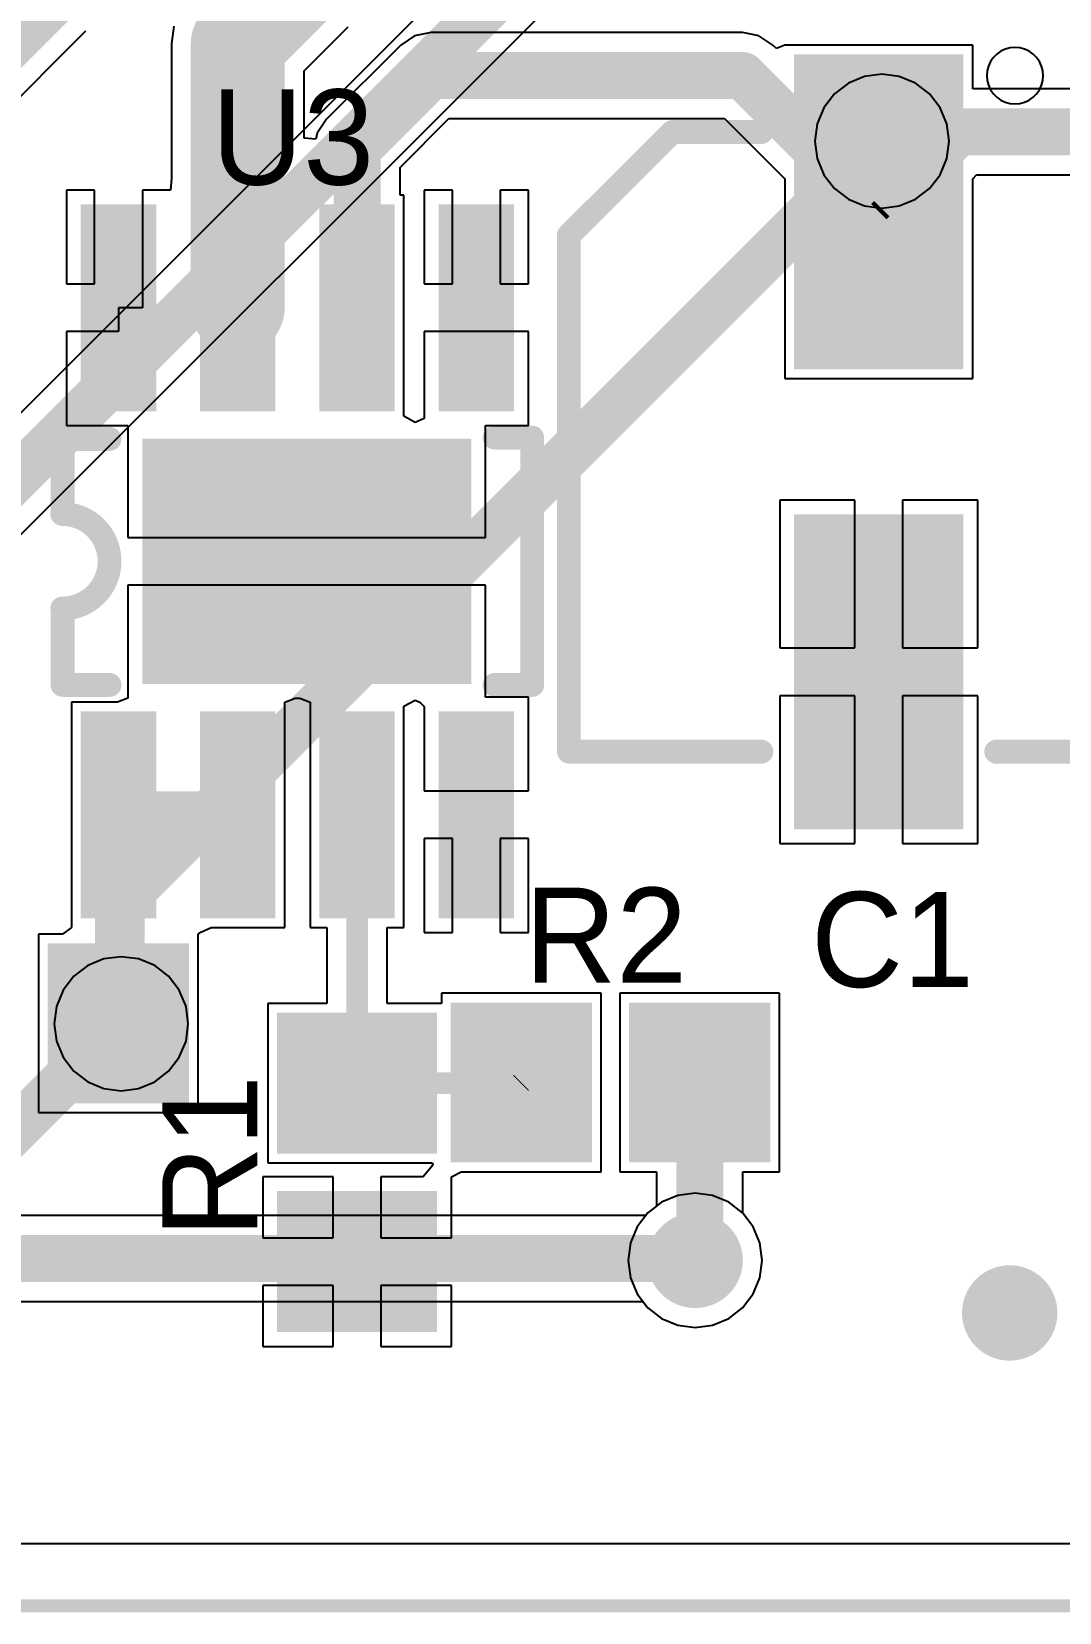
# Model space of a CAD drawing. Header units: millimetres. Extents: x 0 to 7.44, y -3.03 to 0.
# Drawn here: x 6.025 to 6.456, y -3.034 to -2.371 of the extents above; entities that cross this region are included whole.
import ezdxf

# ---------------------------------------------------------------- set-up
doc = ezdxf.new("R2010")
doc.units = ezdxf.units.MM
doc.header["$MEASUREMENT"] = 0
for name, color, linetype in [('BottomLayer', 5, 'Continuous'), ('KeepOutLayer', 6, 'Continuous'), ('MidLayer1', 16, 'Continuous'), ('MidLayer2', 76, 'Continuous'), ('MultiLayer', 9, 'Continuous'), ('TopLayer', 1, 'Continuous'), ('TopOverlay', 2, 'Continuous'), ('TopPaste', 8, 'Continuous'), ('TopSolder', 216, 'Continuous'), ('ViaHoleLayer', 16, 'Continuous')]:
    doc.layers.add(name, color=color, linetype=linetype)

# ---------------------------------------------------------------- blocks, each defined once
blk = doc.blocks.new('ST1S10_89')
at = {"layer": 'TopLayer'}
for points in [[(-0.1456693, 0.063189), (-0.0669291, 0.063189), (-0.1456693, 0.086811), (-0.0669291, 0.086811)], [(0.0669291, 0.063189), (0.1456693, 0.063189), (0.0669291, 0.086811), (0.1456693, 0.086811)], [(-0.0474409, -0.0688976), (0.0474409, -0.0688976), (-0.0474409, 0.0610236), (0.0474409, 0.0610236)], [(-0.1456693, 0.013189), (-0.0669291, 0.013189), (-0.1456693, 0.036811), (-0.0669291, 0.036811)], [(0.0669291, 0.013189), (0.1456693, 0.013189), (0.0669291, 0.036811), (0.1456693, 0.036811)], [(-0.1456693, -0.036811), (-0.0669291, -0.036811), (-0.1456693, -0.013189), (-0.0669291, -0.013189)], [(0.0669291, -0.036811), (0.1456693, -0.036811), (0.0669291, -0.013189), (0.1456693, -0.013189)], [(-0.1456693, -0.086811), (-0.0669291, -0.086811), (-0.1456693, -0.063189), (-0.0669291, -0.063189)], [(0.0669291, -0.086811), (0.1456693, -0.086811), (0.0669291, -0.063189), (0.1456693, -0.063189)]]:
    blk.add_solid(points, dxfattribs=at)
at = {"layer": 'TopOverlay', "const_width": 0.01}
for points in [[(-0.0518583, 0.0984252), (-0.0518583, 0.0787402)], [(-0.0512756, 0.0984252), (-0.019811, 0.0984252)], [(0.019811, 0.0984252), (0.0512756, 0.0984252)], [(0.0512756, 0.0984252), (0.0512756, 0.0787402)], [(-0.0518583, -0.0826772), (-0.0518583, -0.0984252)], [(0.0518583, -0.0826772), (0.0518583, -0.0984252)], [(-0.0512756, -0.0984252), (0.0512756, -0.0984252)]]:
    blk.add_lwpolyline(points, dxfattribs=at)
at = {"layer": 'TopOverlay', "const_width": 0.005}
for points in [[(-0.0543583, 0.0984252, 1), (-0.0493583, 0.0984252, 1)], [(-0.0537756, 0.0984252, 1), (-0.0487756, 0.0984252, 1)], [(-0.022311, 0.0985512, 1), (-0.017311, 0.0985512, 1)], [(-0.022311, 0.0984252, 1), (-0.017311, 0.0984252, 1)], [(0.017311, 0.0985512, 1), (0.022311, 0.0985512, 1)], [(0.017311, 0.0984252, 1), (0.022311, 0.0984252, 1)], [(0.0487756, 0.0984252, 1), (0.0537756, 0.0984252, 1)], [(0.0487756, 0.0984252, 1), (0.0537756, 0.0984252, 1)], [(-0.0543583, 0.0787402, 1), (-0.0493583, 0.0787402, 1)], [(0.0487756, 0.0787402, 1), (0.0537756, 0.0787402, 1)], [(-0.0543583, -0.0826772, 1), (-0.0493583, -0.0826772, 1)], [(0.0493583, -0.0826772, 1), (0.0543583, -0.0826772, 1)], [(-0.0543583, -0.0984252, 1), (-0.0493583, -0.0984252, 1)], [(-0.0537756, -0.0984252, 1), (-0.0487756, -0.0984252, 1)], [(0.0487756, -0.0984252, 1), (0.0537756, -0.0984252, 1)], [(0.0493583, -0.0984252, 1), (0.0543583, -0.0984252, 1)]]:
    blk.add_lwpolyline(points, format="xyb", close=True, dxfattribs=at)
at = {"layer": 'TopOverlay', "const_width": 0.01}
blk.add_lwpolyline([(0.019811, 0.0985512, -0.9999999999999999), (-0.019811, 0.0985512)], format="xyb", dxfattribs=at)
at = {"layer": 'TopPaste'}
for points in [[(-0.1456693, 0.063189), (-0.0669291, 0.063189), (-0.1456693, 0.086811), (-0.0669291, 0.086811)], [(0.0669291, 0.063189), (0.1456693, 0.063189), (0.0669291, 0.086811), (0.1456693, 0.086811)], [(-0.0474409, -0.0688976), (0.0474409, -0.0688976), (-0.0474409, 0.0610236), (0.0474409, 0.0610236)], [(-0.1456693, 0.013189), (-0.0669291, 0.013189), (-0.1456693, 0.036811), (-0.0669291, 0.036811)], [(0.0669291, 0.013189), (0.1456693, 0.013189), (0.0669291, 0.036811), (0.1456693, 0.036811)], [(-0.1456693, -0.036811), (-0.0669291, -0.036811), (-0.1456693, -0.013189), (-0.0669291, -0.013189)], [(0.0669291, -0.036811), (0.1456693, -0.036811), (0.0669291, -0.013189), (0.1456693, -0.013189)], [(-0.1456693, -0.086811), (-0.0669291, -0.086811), (-0.1456693, -0.063189), (-0.0669291, -0.063189)], [(0.0669291, -0.086811), (0.1456693, -0.086811), (0.0669291, -0.063189), (0.1456693, -0.063189)]]:
    blk.add_solid(points, dxfattribs=at)
at = {"layer": 'TopSolder'}
for points in [[(-0.1496693, 0.059189), (-0.0629291, 0.059189), (-0.1496693, 0.090811), (-0.0629291, 0.090811)], [(0.0629291, 0.059189), (0.1496693, 0.059189), (0.0629291, 0.090811), (0.1496693, 0.090811)], [(-0.0514409, -0.0728976), (0.0514409, -0.0728976), (-0.0514409, 0.0650236), (0.0514409, 0.0650236)], [(-0.1496693, 0.009189), (-0.0629291, 0.009189), (-0.1496693, 0.040811), (-0.0629291, 0.040811)], [(0.0629291, 0.009189), (0.1496693, 0.009189), (0.0629291, 0.040811), (0.1496693, 0.040811)], [(-0.1496693, -0.040811), (-0.0629291, -0.040811), (-0.1496693, -0.009189), (-0.0629291, -0.009189)], [(0.0629291, -0.040811), (0.1496693, -0.040811), (0.0629291, -0.009189), (0.1496693, -0.009189)], [(-0.1496693, -0.090811), (-0.0629291, -0.090811), (-0.1496693, -0.059189), (-0.0629291, -0.059189)], [(0.0629291, -0.090811), (0.1496693, -0.090811), (0.0629291, -0.059189), (0.1496693, -0.059189)]]:
    blk.add_solid(points, dxfattribs=at)
blk = doc.blocks.new('RES_0805_90')
at = {"layer": 'TopLayer'}
for points in [[(-0.0629921, -0.0295275), (-0.0118111, -0.0295275), (-0.0629921, 0.0295275), (-0.0118111, 0.0295275)], [(0.0118111, -0.0295275), (0.0629921, -0.0295275), (0.0118111, 0.0295275), (0.0629921, 0.0295275)]]:
    blk.add_solid(points, dxfattribs=at)
at = {"layer": 'TopPaste'}
for points in [[(-0.0629921, -0.0295275), (-0.0118111, -0.0295275), (-0.0629921, 0.0295275), (-0.0118111, 0.0295275)], [(0.0118111, -0.0295275), (0.0629921, -0.0295275), (0.0118111, 0.0295275), (0.0629921, 0.0295275)]]:
    blk.add_solid(points, dxfattribs=at)
at = {"layer": 'TopSolder'}
for points in [[(-0.0669921, -0.0335275), (-0.0078111, -0.0335275), (-0.0669921, 0.0335275), (-0.0078111, 0.0335275)], [(0.0078111, -0.0335275), (0.0669921, -0.0335275), (0.0078111, 0.0335275), (0.0669921, 0.0335275)]]:
    blk.add_solid(points, dxfattribs=at)
blk = doc.blocks.new('CAP_0805_92')
at = {"layer": 'TopLayer'}
for points in [[(-0.0551062, -0.0295275), (-0.0039252, -0.0295275), (-0.0551062, 0.0295275), (-0.0039252, 0.0295275)], [(0.0196969, -0.0295275), (0.0708779, -0.0295275), (0.0196969, 0.0295275), (0.0708779, 0.0295275)]]:
    blk.add_solid(points, dxfattribs=at)
at = {"layer": 'TopOverlay', "const_width": 0.01}
blk.add_lwpolyline([(-0.070878, -0.0255709), (-0.070878, 0.0255709)], dxfattribs=at)
at = {"layer": 'TopOverlay', "const_width": 0.005}
for points in [[(-0.073378, 0.0255709, 1), (-0.068378, 0.0255709, 1)], [(-0.073378, -0.0255709, 1), (-0.068378, -0.0255709, 1)]]:
    blk.add_lwpolyline(points, format="xyb", close=True, dxfattribs=at)
at = {"layer": 'TopPaste'}
for points in [[(-0.0551062, -0.0295275), (-0.0039252, -0.0295275), (-0.0551062, 0.0295275), (-0.0039252, 0.0295275)], [(0.0196969, -0.0295275), (0.0708779, -0.0295275), (0.0196969, 0.0295275), (0.0708779, 0.0295275)]]:
    blk.add_solid(points, dxfattribs=at)
at = {"layer": 'TopSolder'}
for points in [[(-0.0591062, -0.0335275), (7.48e-05, -0.0335275), (-0.0591062, 0.0335275), (7.48e-05, 0.0335275)], [(0.0156969, -0.0335275), (0.0748779, -0.0335275), (0.0156969, 0.0335275), (0.0748779, 0.0335275)]]:
    blk.add_solid(points, dxfattribs=at)
blk = doc.blocks.new('CAPAE_6_6_6_6_5_4_193')
at = {"layer": 'TopLayer'}
for points in [[(-0.1550196, -0.031496), (-0.031004, -0.031496), (-0.1550196, 0.031496), (-0.031004, 0.031496)], [(0.0378938, -0.031496), (0.1619094, -0.031496), (0.0378938, 0.031496), (0.1619094, 0.031496)]]:
    blk.add_solid(points, dxfattribs=at)
at = {"layer": 'TopOverlay'}
for p, q in [((-0.1560079, 0.0673031), (-0.1576929, 0.066122)), ((-0.1541417, 0.0681732), (-0.1560079, 0.0673031)), ((-0.1521575, 0.0687047), (-0.1541417, 0.0681732)), ((-0.1501063, 0.0688858), (-0.1521575, 0.0687047)), ((-0.1480551, 0.0687047), (-0.1501063, 0.0688858)), ((-0.1460709, 0.0681732), (-0.1480551, 0.0687047)), ((-0.1442047, 0.0673031), (-0.1460709, 0.0681732)), ((-0.1425197, 0.066122), (-0.1442047, 0.0673031)), ((-0.1611969, 0.0611142), (-0.1617283, 0.059126)), ((-0.1603268, 0.0629803), (-0.1611969, 0.0611142)), ((-0.1591496, 0.0646654), (-0.1603268, 0.0629803)), ((-0.1576929, 0.066122), (-0.1591496, 0.0646654)), ((-0.141063, 0.0646654), (-0.1425197, 0.066122)), ((-0.1398858, 0.0629803), (-0.141063, 0.0646654)), ((-0.1390157, 0.0611142), (-0.1398858, 0.0629803)), ((-0.1384843, 0.059126), (-0.1390157, 0.0611142)), ((-0.1617283, 0.059126), (-0.1619094, 0.0570748)), ((-0.1619094, 0.0570748), (-0.1617283, 0.0550236)), ((-0.1617283, 0.0550236), (-0.1611969, 0.0530354)), ((-0.1611969, 0.0530354), (-0.1603268, 0.0511693)), ((-0.1398858, 0.0511693), (-0.1390157, 0.0530354)), ((-0.1390157, 0.0530354), (-0.1384843, 0.0550236)), ((-0.1383031, 0.0570748), (-0.1384843, 0.059126)), ((-0.1384843, 0.0550236), (-0.1383031, 0.0570748)), ((-0.1383031, 0.0570748), (-0.1383031, 0.0570748)), ((-0.1603268, 0.0511693), (-0.1591496, 0.0494843)), ((-0.1591496, 0.0494843), (-0.1576929, 0.0480276)), ((-0.1576929, 0.0480276), (-0.1560079, 0.0468465)), ((-0.1560079, 0.0468465), (-0.1541417, 0.0459764)), ((-0.1460709, 0.0459764), (-0.1442047, 0.0468465)), ((-0.1442047, 0.0468465), (-0.1425197, 0.0480276)), ((-0.1425197, 0.0480276), (-0.141063, 0.0494843)), ((-0.141063, 0.0494843), (-0.1398858, 0.0511693)), ((-0.1541417, 0.0459764), (-0.1521575, 0.0454449)), ((-0.1521575, 0.0454449), (-0.1501063, 0.0452638)), ((-0.1501063, 0.0452638), (-0.1480551, 0.0454449)), ((-0.1480551, 0.0454449), (-0.1460709, 0.0459764))]:
    blk.add_line(p, q, dxfattribs=at)
at = {"layer": 'TopOverlay', "const_width": 0.01}
for points in [[(-0.1264528, 0.0866063), (-0.0831575, 0.1299213)], [(0.1333504, 0.1299213), (-0.0831575, 0.1299213)], [(0.1333819, 0.0492126), (0.1333504, 0.1299213)], [(-0.1264528, 0.0492126), (-0.1264528, 0.0866063)], [(-0.1264528, -0.0866063), (-0.1264528, -0.0492126)], [(0.1333504, -0.1299213), (0.1333819, -0.0492126)], [(-0.0831575, -0.1299213), (-0.1264528, -0.0866063)], [(0.1333504, -0.1299213), (-0.0831575, -0.1299213)]]:
    blk.add_lwpolyline(points, dxfattribs=at)
at = {"layer": 'TopOverlay', "const_width": 0.005}
for points in [[(-0.0856575, 0.1299213, 1), (-0.0806575, 0.1299213, 1)], [(-0.0856575, 0.1299213, 1), (-0.0806575, 0.1299213, 1)], [(0.1308504, 0.1299213, 1), (0.1358504, 0.1299213, 1)], [(0.1308504, 0.1299213, 1), (0.1358504, 0.1299213, 1)], [(-0.1289528, 0.0866063, 1), (-0.1239528, 0.0866063, 1)], [(-0.1289528, 0.0866063, 1), (-0.1239528, 0.0866063, 1)], [(-0.1289528, 0.0492126, 1), (-0.1239528, 0.0492126, 1)], [(0.1308819, 0.0492126, 1), (0.1358819, 0.0492126, 1)], [(-0.1289528, -0.0492126, 1), (-0.1239528, -0.0492126, 1)], [(0.1308819, -0.0492126, 1), (0.1358819, -0.0492126, 1)], [(-0.1289528, -0.0866063, 1), (-0.1239528, -0.0866063, 1)], [(-0.1289528, -0.0866063, 1), (-0.1239528, -0.0866063, 1)], [(-0.0856575, -0.1299213, 1), (-0.0806575, -0.1299213, 1)], [(-0.0856575, -0.1299213, 1), (-0.0806575, -0.1299213, 1)], [(0.1308504, -0.1299213, 1), (0.1358504, -0.1299213, 1)], [(0.1308504, -0.1299213, 1), (0.1358504, -0.1299213, 1)]]:
    blk.add_lwpolyline(points, format="xyb", close=True, dxfattribs=at)
at = {"layer": 'TopPaste'}
for points in [[(-0.1550196, -0.031496), (-0.031004, -0.031496), (-0.1550196, 0.031496), (-0.031004, 0.031496)], [(0.0378938, -0.031496), (0.1619094, -0.031496), (0.0378938, 0.031496), (0.1619094, 0.031496)]]:
    blk.add_solid(points, dxfattribs=at)
at = {"layer": 'TopSolder'}
for points in [[(-0.1590196, -0.035496), (-0.027004, -0.035496), (-0.1590196, 0.035496), (-0.027004, 0.035496)], [(0.0338938, -0.035496), (0.1659094, -0.035496), (0.0338938, 0.035496), (0.1659094, 0.035496)]]:
    blk.add_solid(points, dxfattribs=at)
blk = doc.blocks.new('RES_0805_196')
at = {"layer": 'TopLayer'}
for points in [[(-0.0629921, -0.0295275), (-0.0118111, -0.0295275), (-0.0629921, 0.0295275), (-0.0118111, 0.0295275)], [(0.0118111, -0.0295275), (0.0629921, -0.0295275), (0.0118111, 0.0295275), (0.0629921, 0.0295275)]]:
    blk.add_solid(points, dxfattribs=at)
at = {"layer": 'TopPaste'}
for points in [[(-0.0629921, -0.0295275), (-0.0118111, -0.0295275), (-0.0629921, 0.0295275), (-0.0118111, 0.0295275)], [(0.0118111, -0.0295275), (0.0629921, -0.0295275), (0.0118111, 0.0295275), (0.0629921, 0.0295275)]]:
    blk.add_solid(points, dxfattribs=at)
at = {"layer": 'TopSolder'}
for points in [[(-0.0669921, -0.0335275), (-0.0078111, -0.0335275), (-0.0669921, 0.0335275), (-0.0078111, 0.0335275)], [(0.0078111, -0.0335275), (0.0669921, -0.0335275), (0.0078111, 0.0335275), (0.0669921, 0.0335275)]]:
    blk.add_solid(points, dxfattribs=at)

msp = doc.modelspace()

# ---------------------------------------------------------------- linework, layer by layer
at = {"layer": 'BottomLayer'}
for p, q in [((6.2197002, -2.3323525), (5.8974432, -2.6546095)), ((5.922989, -2.6801553), (6.2505367, -2.3526076)), ((6.3678325, -2.392975), (6.3620098, -2.3974429)), ((6.3746132, -2.3901664), (6.3678325, -2.392975)), ((6.3818898, -2.3892084), (6.3746132, -2.3901664)), ((6.3891664, -2.3901664), (6.3818898, -2.3892084)), ((6.3959471, -2.392975), (6.3891664, -2.3901664)), ((6.4017698, -2.3974429), (6.3959471, -2.392975)), ((6.3620098, -2.3974429), (6.3575419, -2.4032657)), ((6.4062377, -2.4032657), (6.4017698, -2.3974429)), ((6.3575419, -2.4032657), (6.3547333, -2.4100463)), ((6.4090463, -2.4100463), (6.4062377, -2.4032657)), ((6.3547333, -2.4100463), (6.3537753, -2.4173229)), ((6.4100043, -2.4173229), (6.4090463, -2.4100463)), ((6.3537753, -2.4173229), (6.3547333, -2.4245995)), ((6.4090463, -2.4245995), (6.4100043, -2.4173229)), ((6.3547333, -2.4245995), (6.3575419, -2.4313801)), ((6.4062377, -2.4313801), (6.4090463, -2.4245995)), ((6.3575419, -2.4313801), (6.3620098, -2.4372029)), ((6.4017698, -2.4372029), (6.4062377, -2.4313801)), ((6.3620098, -2.4372029), (6.3678325, -2.4416708)), ((6.3959471, -2.4416708), (6.4017698, -2.4372029)), ((6.3678325, -2.4416708), (6.3746132, -2.4444794)), ((6.3746132, -2.4444794), (6.3818898, -2.4454374)), ((6.3818898, -2.4454374), (6.3891664, -2.4444794)), ((6.3891664, -2.4444794), (6.3959471, -2.4416708)), ((6.0489349, -2.7630537), (6.0431122, -2.7675216)), ((6.0557156, -2.7602451), (6.0489349, -2.7630537)), ((6.0629922, -2.7592871), (6.0557156, -2.7602451)), ((6.0702688, -2.7602451), (6.0629922, -2.7592871)), ((6.0770495, -2.7630537), (6.0702688, -2.7602451)), ((6.0828722, -2.7675216), (6.0770495, -2.7630537)), ((6.0431122, -2.7675216), (6.0386443, -2.7733443)), ((6.0873401, -2.7733443), (6.0828722, -2.7675216)), ((6.0386443, -2.7733443), (6.0358357, -2.780125)), ((6.0901487, -2.780125), (6.0873401, -2.7733443)), ((6.0358357, -2.780125), (6.0348777, -2.7874016)), ((6.0911067, -2.7874016), (6.0901487, -2.780125)), ((6.0348777, -2.7874016), (6.0358357, -2.7946782)), ((6.0901487, -2.7946782), (6.0911067, -2.7874016)), ((6.0358357, -2.7946782), (6.0386443, -2.8014589)), ((6.0873401, -2.8014589), (6.0901487, -2.7946782)), ((6.0386443, -2.8014589), (6.0431122, -2.8072816)), ((6.0828722, -2.8072816), (6.0873401, -2.8014589)), ((6.0431122, -2.8072816), (6.0489349, -2.8117495)), ((6.0770495, -2.8117495), (6.0828722, -2.8072816)), ((6.0489349, -2.8117495), (6.0557156, -2.8145581)), ((6.0557156, -2.8145581), (6.0629922, -2.8155161)), ((6.0629922, -2.8155161), (6.0702688, -2.8145581)), ((6.0702688, -2.8145581), (6.0770495, -2.8117495)), ((6.2895255, -2.8622821), (6.2837027, -2.86675)), ((6.2963061, -2.8594735), (6.2895255, -2.8622821)), ((6.3035827, -2.8585155), (6.2963061, -2.8594735)), ((6.3108593, -2.8594735), (6.3035827, -2.8585155)), ((6.3176399, -2.8622821), (6.3108593, -2.8594735)), ((6.3234627, -2.86675), (6.3176399, -2.8622821)), ((6.2829252, -2.8677632), (5.9248051, -2.8677632)), ((6.2837027, -2.86675), (6.2829252, -2.8677632)), ((6.3279306, -2.8725727), (6.3234627, -2.86675)), ((6.3307392, -2.8793534), (6.3279306, -2.8725727)), ((6.3316972, -2.88663), (6.3307392, -2.8793534)), ((6.3307392, -2.8939066), (6.3316972, -2.88663)), ((6.3279306, -2.9006873), (6.3307392, -2.8939066)), ((6.3234627, -2.90651), (6.3279306, -2.9006873)), ((5.9173229, -2.9038904), (6.2816926, -2.9038904)), ((6.2816926, -2.9038904), (6.2837027, -2.90651)), ((6.2837027, -2.90651), (6.2895255, -2.9109779)), ((6.3176399, -2.9109779), (6.3234627, -2.90651)), ((6.2895255, -2.9109779), (6.2963061, -2.9137865)), ((6.2963061, -2.9137865), (6.3035827, -2.9147445)), ((6.3035827, -2.9147445), (6.3108593, -2.9137865)), ((6.3108593, -2.9137865), (6.3176399, -2.9109779)), ((7.3362205, -3.0055119), (0.0259843, -3.0055119))]:
    msp.add_line(p, q, dxfattribs=at)
at = {"layer": 'BottomLayer', "const_width": 0.019685}
for points in [[(5.8951733, -2.6824252), (6.2377638, -2.3398347)], [(5.9173229, -2.8858268), (6.3027796, -2.8858268)], [(6.3027796, -2.8858268), (6.3035827, -2.88663)]]:
    msp.add_lwpolyline(points, dxfattribs=at)
at = {"layer": 'BottomLayer'}
for points, const_width in [([(6.3718898, -2.4173229, 1), (6.3918898, -2.4173229, 1)], 0.02), ([(6.0529922, -2.7874016, 1), (6.0729922, -2.7874016, 1)], 0.02), ([(6.2935827, -2.88663, 1), (6.3135827, -2.88663, 1)], 0.02), ([(6.2978584, -2.8858268, 1), (6.3077008, -2.8858268, 1)], 0.0098425), ([(6.2978584, -2.8858268, 1), (6.3077008, -2.8858268, 1)], 0.0098425), ([(6.2986615, -2.88663, 1), (6.3085039, -2.88663, 1)], 0.0098425), ([(6.4254567, -2.908693, 1), (6.4454567, -2.908693, 1)], 0.02)]:
    msp.add_lwpolyline(points, format="xyb", close=True, dxfattribs=dict(at, const_width=const_width))
at = {"layer": 'KeepOutLayer'}
for const_width in [0.0055118, 0.005]:
    msp.add_lwpolyline([(0, -3.0314961), (7.3622048, -3.0314961)], dxfattribs=dict(at, const_width=const_width))
at = {"layer": 'MidLayer1', "const_width": 0.02}
for points in [[(6.3718898, -2.4173229, 1), (6.3918898, -2.4173229, 1)], [(6.0529922, -2.7874016, 1), (6.0729922, -2.7874016, 1)], [(6.2935827, -2.88663, 1), (6.3135827, -2.88663, 1)], [(6.4254567, -2.908693, 1), (6.4454567, -2.908693, 1)]]:
    msp.add_lwpolyline(points, format="xyb", close=True, dxfattribs=at)
at = {"layer": 'MidLayer2'}
for points, const_width in [([(6.3718898, -2.4173229, 1), (6.3918898, -2.4173229, 1)], 0.02), ([(6.3769686, -2.4173229, 1), (6.386811, -2.4173229, 1)], 0.0098425), ([(6.058071, -2.7362205, 1), (6.0679134, -2.7362205, 1)], 0.0098425), ([(6.058071, -2.7362205, 1), (6.0679134, -2.7362205, 1)], 0.0098425), ([(6.0529922, -2.7874016, 1), (6.0729922, -2.7874016, 1)], 0.02), ([(6.058071, -2.7874016, 1), (6.0679134, -2.7874016, 1)], 0.0098425), ([(6.058071, -2.7874016, 1), (6.0679134, -2.7874016, 1)], 0.0098425), ([(6.2935827, -2.88663, 1), (6.3135827, -2.88663, 1)], 0.02), ([(6.4254567, -2.908693, 1), (6.4454567, -2.908693, 1)], 0.02)]:
    msp.add_lwpolyline(points, format="xyb", close=True, dxfattribs=dict(at, const_width=const_width))
at = {"layer": 'MidLayer2', "const_width": 0.019685}
for points in [[(6.0629922, -2.7362205), (6.3818898, -2.4173229)], [(6.0629922, -2.7874016), (6.0629922, -2.7362205)], [(5.9015748, -2.9488189), (6.0629922, -2.7874016)]]:
    msp.add_lwpolyline(points, dxfattribs=at)
at = {"layer": 'MultiLayer', "const_width": 0.02}
for points in [[(6.3718898, -2.4173229, 1), (6.3918898, -2.4173229, 1)], [(6.0529922, -2.7874016, 1), (6.0729922, -2.7874016, 1)], [(6.2935827, -2.88663, 1), (6.3135827, -2.88663, 1)], [(6.4254567, -2.908693, 1), (6.4454567, -2.908693, 1)]]:
    msp.add_lwpolyline(points, format="xyb", close=True, dxfattribs=at)
at = {"layer": 'TopLayer'}
for p, q in [((6.0041937, -2.415053), (6.048206, -2.3710407)), ((6.0849969, -2.3691483), (6.0840497, -2.3763426)), ((6.1396433, -2.3878564), (6.15807, -2.3694296)), ((6.1860007, -2.3730752), (6.1801405, -2.3769909)), ((6.1929134, -2.3717002), (6.1860007, -2.3730752)), ((6.3234213, -2.3717002), (6.1929134, -2.3717002)), ((6.3234216, -2.3717003), (6.3234213, -2.3717002)), ((6.3234219, -2.3717002), (6.3234216, -2.3717003)), ((6.3261719, -2.3722473), (6.3234219, -2.3717002)), ((6.3303339, -2.3730752), (6.3261719, -2.3722473)), ((6.3303343, -2.3730755), (6.3303339, -2.3730752)), ((6.3303345, -2.3730755), (6.3303343, -2.3730755)), ((6.3361942, -2.3769909), (6.3303345, -2.3730755)), ((6.0840497, -2.3763426), (6.0840497, -2.4329617)), ((6.1801405, -2.3769909), (6.1490736, -2.4080579)), ((6.3361944, -2.3769911), (6.3361942, -2.3769909)), ((6.3361946, -2.3769913), (6.3361944, -2.3769911)), ((6.3377, -2.3784968), (6.3361946, -2.3769913)), ((6.3412089, -2.3770434), (6.3377, -2.3784968)), ((6.3412089, -2.3770435), (6.3412089, -2.3770434)), ((6.4199488, -2.3770435), (6.3412089, -2.3770435)), ((6.4199488, -2.3953223), (6.4199488, -2.3770435)), ((6.1396433, -2.4160127), (6.1396433, -2.3878564)), ((6.5137796, -2.3953223), (6.4199488, -2.3953223)), ((6.1490736, -2.4080579), (6.1451579, -2.4139182)), ((6.1799101, -2.428313), (6.2003956, -2.4078274)), ((6.2003956, -2.4078274), (6.3159387, -2.4078274)), ((6.3159387, -2.4078274), (6.3412088, -2.4330992)), ((6.1446433, -2.4165052), (6.1396433, -2.4160127)), ((6.1451579, -2.4139182), (6.1446433, -2.4165052)), ((6.1799101, -2.4399253), (6.1799101, -2.428313)), ((6.4199488, -2.433101), (6.4216003, -2.4314495)), ((6.4216003, -2.4314495), (6.5137796, -2.4314495)), ((6.0518468, -2.4377993), (6.0400355, -2.4377993)), ((6.0400355, -2.4377993), (6.0400355, -2.4771695)), ((6.0518468, -2.4771695), (6.0518468, -2.4377993)), ((6.0790496, -2.4377993), (6.0718468, -2.4377993)), ((6.0718468, -2.4377993), (6.0718468, -2.4871695)), ((6.0836574, -2.4377992), (6.0790496, -2.4377993)), ((6.0840497, -2.4329617), (6.0836574, -2.4377992)), ((6.2018468, -2.4377993), (6.1900355, -2.4377993)), ((6.1900355, -2.4377993), (6.1900355, -2.4771695)), ((6.2018468, -2.4771695), (6.2018468, -2.4377993)), ((6.2336575, -2.4377993), (6.2218468, -2.4377993)), ((6.2218468, -2.4377993), (6.2218468, -2.4771695)), ((6.2336575, -2.4771695), (6.2336575, -2.4377993)), ((6.3412088, -2.4330992), (6.3412088, -2.5168071)), ((6.4199488, -2.5168071), (6.4199488, -2.433101)), ((6.1815315, -2.4399253), (6.1799101, -2.4399253)), ((6.1815315, -2.532694), (6.1815315, -2.4399253)), ((6.0400355, -2.4771695), (6.0518468, -2.4771695)), ((6.1900355, -2.4771695), (6.2018468, -2.4771695)), ((6.2218468, -2.4771695), (6.2336575, -2.4771695)), ((6.0718468, -2.4871695), (6.0618468, -2.4871695)), ((6.0618468, -2.4871695), (6.0618468, -2.4971695)), ((6.0618468, -2.4971695), (6.0400355, -2.4971695)), ((6.0400355, -2.4971695), (6.0400355, -2.5365395)), ((6.2118468, -2.4971695), (6.1900355, -2.4971695)), ((6.1900355, -2.4971695), (6.1900355, -2.5336004)), ((6.2336575, -2.4971695), (6.2118468, -2.4971695)), ((6.2336575, -2.5365395), (6.2336575, -2.4971695)), ((6.3412088, -2.5168071), (6.4199488, -2.5168071)), ((6.0400355, -2.5365395), (6.0658229, -2.5365395)), ((6.0658229, -2.5365395), (6.0658229, -2.5834685)), ((6.1861941, -2.5352283), (6.1815315, -2.532694)), ((6.1900355, -2.5336004), (6.1861941, -2.5352283)), ((6.2157441, -2.5834685), (6.2157441, -2.5365395)), ((6.2157441, -2.5365395), (6.2336575, -2.5365395)), ((6.3705787, -2.5678309), (6.3390828, -2.5678309)), ((6.3390828, -2.5678309), (6.3390828, -2.6298388)), ((6.3705787, -2.6298388), (6.3705787, -2.5678309)), ((6.4220748, -2.5678309), (6.3905787, -2.5678309)), ((6.3905787, -2.5678309), (6.3905787, -2.6298388)), ((6.4220748, -2.6298388), (6.4220748, -2.5678309)), ((6.0658229, -2.5834685), (6.1407836, -2.5834685)), ((6.1407836, -2.5834685), (6.2157441, -2.5834685)), ((6.1407836, -2.6034685), (6.0658229, -2.6034685)), ((6.0658229, -2.6034685), (6.0658229, -2.6475236)), ((6.2157441, -2.6034685), (6.1407836, -2.6034685)), ((6.2157441, -2.6503977), (6.2157441, -2.6034685)), ((6.3390828, -2.6298388), (6.3705787, -2.6298388)), ((6.3905787, -2.6298388), (6.4220748, -2.6298388)), ((6.0658228, -2.6509094), (6.0614915, -2.6525237)), ((6.0658229, -2.6475236), (6.0658228, -2.6509094)), ((6.1315316, -2.6525238), (6.1358629, -2.6509095)), ((6.1358629, -2.6509095), (6.1378301, -2.6509095)), ((6.1378301, -2.6509095), (6.1421614, -2.6525238)), ((6.2336575, -2.6503977), (6.2157441, -2.6503977)), ((6.2336575, -2.6897679), (6.2336575, -2.6503977)), ((6.3705787, -2.6498388), (6.3390828, -2.6498388)), ((6.3390828, -2.6498388), (6.3390828, -2.7118465)), ((6.3705787, -2.7118465), (6.3705787, -2.6498388)), ((6.4220748, -2.6498388), (6.3905787, -2.6498388)), ((6.3905787, -2.6498388), (6.3905787, -2.7118465)), ((6.4220748, -2.7118465), (6.4220748, -2.6498388)), ((6.0614915, -2.6525237), (6.0421615, -2.6525237)), ((6.0421615, -2.6525237), (6.0421615, -2.7470118)), ((6.1315315, -2.6559096), (6.1315316, -2.6525238)), ((6.1315315, -2.7470119), (6.1315315, -2.6559096)), ((6.1421614, -2.6525238), (6.1421615, -2.6559096)), ((6.1421615, -2.6559096), (6.1421615, -2.7470119)), ((6.1815315, -2.7470119), (6.1815316, -2.6542432)), ((6.1815316, -2.6542432), (6.1861941, -2.6517089)), ((6.1861941, -2.6517089), (6.1881121, -2.6525217)), ((6.1881121, -2.6525217), (6.1900355, -2.6544451)), ((6.1900355, -2.6544451), (6.1900355, -2.6897679)), ((6.1900355, -2.6897679), (6.2118468, -2.6897679)), ((6.2118468, -2.6897679), (6.2336575, -2.6897679)), ((6.2018468, -2.7097679), (6.1900355, -2.7097679)), ((6.1900355, -2.7097679), (6.1900355, -2.7491379)), ((6.2018468, -2.7491379), (6.2018468, -2.7097679)), ((6.2336575, -2.7097679), (6.2218468, -2.7097679)), ((6.2218468, -2.7097679), (6.2218468, -2.7491379)), ((6.2336575, -2.7491379), (6.2336575, -2.7097679)), ((6.3390828, -2.7118465), (6.3705787, -2.7118465)), ((6.3905787, -2.7118465), (6.4220748, -2.7118465)), ((6.0383291, -2.7498308), (6.0283072, -2.7498308)), ((6.0283072, -2.7498308), (6.0283072, -2.8246338)), ((6.0421615, -2.7470118), (6.0383291, -2.7498308)), ((6.0952362, -2.8246338), (6.0952363, -2.7508542)), ((6.0952363, -2.7508542), (6.0952365, -2.7498309)), ((6.0952365, -2.7498309), (6.096351, -2.7490111)), ((6.096351, -2.7490111), (6.1007666, -2.7470119)), ((6.1007666, -2.7470119), (6.1315315, -2.7470119)), ((6.1421615, -2.7470119), (6.149202, -2.7470119)), ((6.149202, -2.7470119), (6.149202, -2.7788623)), ((6.174491, -2.7788623), (6.174491, -2.7470119)), ((6.174491, -2.7470119), (6.1815315, -2.7470119)), ((6.1900355, -2.7491379), (6.2018468, -2.7491379)), ((6.2218468, -2.7491379), (6.2336575, -2.7491379)), ((6.2641535, -2.7746419), (6.1972245, -2.7746419)), ((6.1972245, -2.7746419), (6.1972245, -2.7788623)), ((6.2641535, -2.8494449), (6.2641535, -2.7746419)), ((6.3389567, -2.7746419), (6.2720277, -2.7746419)), ((6.2720277, -2.7746419), (6.2720277, -2.8494449)), ((6.3389567, -2.8494449), (6.3389567, -2.7746419)), ((6.149202, -2.7788623), (6.1244529, -2.7788623)), ((6.1244529, -2.7788623), (6.1244529, -2.8457913)), ((6.1972245, -2.7788623), (6.174491, -2.7788623)), ((6.0283072, -2.8246338), (6.0952362, -2.8246338)), ((6.1244529, -2.8457913), (6.1933732, -2.8457913)), ((6.1936025, -2.8467509), (6.189606, -2.8515395)), ((6.1933732, -2.8457913), (6.1936025, -2.8467509)), ((6.201382, -2.8515397), (6.2055143, -2.8494449)), ((6.2055143, -2.8494449), (6.2641535, -2.8494449)), ((6.2720277, -2.8494449), (6.2874286, -2.8494449)), ((6.2874286, -2.8494449), (6.2874286, -2.8638911)), ((6.3235558, -2.8668713), (6.3235558, -2.8494449)), ((6.3235558, -2.8494449), (6.3389567, -2.8494449)), ((6.1518546, -2.8515395), (6.1223269, -2.8515395)), ((6.1223269, -2.8515395), (6.1223269, -2.8771304)), ((6.1518546, -2.8771304), (6.1518546, -2.8515395)), ((6.189606, -2.8515395), (6.1718546, -2.8515395)), ((6.1718546, -2.8515395), (6.1718546, -2.8771304)), ((6.2013819, -2.854445), (6.201382, -2.8515397)), ((6.2013819, -2.8771304), (6.2013819, -2.854445)), ((6.2837027, -2.86675), (6.2792348, -2.8725727)), ((6.2874286, -2.8638911), (6.2837027, -2.86675)), ((6.3279306, -2.8725727), (6.3235558, -2.8668713)), ((6.2792348, -2.8725727), (6.2764262, -2.8793534)), ((6.3307392, -2.8793534), (6.3279306, -2.8725727)), ((6.1223269, -2.8771304), (6.1518546, -2.8771304)), ((6.1718546, -2.8771304), (6.2013819, -2.8771304)), ((6.2764262, -2.8793534), (6.2754682, -2.88663)), ((6.3316972, -2.88663), (6.3307392, -2.8793534)), ((6.2754682, -2.88663), (6.2764262, -2.8939066)), ((6.3307392, -2.8939066), (6.3316972, -2.88663)), ((6.2764262, -2.8939066), (6.2792348, -2.9006873)), ((6.3279306, -2.9006873), (6.3307392, -2.8939066)), ((6.1518546, -2.8971304), (6.1223269, -2.8971304)), ((6.1223269, -2.8971304), (6.1223269, -2.9227205)), ((6.1518546, -2.9227205), (6.1518546, -2.8971304)), ((6.2013819, -2.8971304), (6.1718546, -2.8971304)), ((6.1718546, -2.8971304), (6.1718546, -2.9227205)), ((6.2013819, -2.9227205), (6.2013819, -2.8971304)), ((6.2792348, -2.9006873), (6.2837027, -2.90651)), ((6.3234627, -2.90651), (6.3279306, -2.9006873)), ((6.2837027, -2.90651), (6.2895255, -2.9109779)), ((6.3176399, -2.9109779), (6.3234627, -2.90651)), ((6.2895255, -2.9109779), (6.2963061, -2.9137865)), ((6.2963061, -2.9137865), (6.3035827, -2.9147445)), ((6.3035827, -2.9147445), (6.3108593, -2.9137865)), ((6.3108593, -2.9137865), (6.3176399, -2.9109779)), ((6.1223269, -2.9227205), (6.1518546, -2.9227205)), ((6.1718546, -2.9227205), (6.2013819, -2.9227205)), ((7.3362205, -3.0055119), (0.0259843, -3.0055119))]:
    msp.add_line(p, q, dxfattribs=at)
for points, const_width in [([(6.1118465, -2.3763426), (6.1968504, -2.2913386)], 0.0393701), ([(5.976378, -2.4173229), (6.0354331, -2.3582678)], 0.019685), ([(6.1118465, -2.4871693), (6.1118465, -2.3763426)], 0.0393701), ([(6.1618465, -2.4208308), (6.1929134, -2.3897638)], 0.019685), ([(6.1929134, -2.3897638), (6.3234213, -2.3897638)], 0.019685), ([(6.3234213, -2.3897638), (6.3805788, -2.4469252)], 0.019685), ([(6.3805788, -2.4469252), (6.4141181, -2.4133859)], 0.019685), ([(6.4141181, -2.4133859), (6.5511811, -2.4133859)], 0.019685), ([(6.1618465, -2.4871693), (6.1618465, -2.4208308)], 0.019685), ([(6.3818898, -2.4456142), (6.3818898, -2.4173229)], 0.0090551), ([(6.3805788, -2.4469252), (6.3818898, -2.4456142)], 0.0090551), ([(6.0618465, -2.7871536), (6.0618465, -2.6997678)], 0.019685), ([(6.0618465, -2.6997678), (6.1118465, -2.6997678)], 0.019685), ([(6.1618465, -2.8123189), (6.1618465, -2.6997678)], 0.0090551), ([(6.0617678, -2.7872323), (6.0618465, -2.7871536)], 0.019685), ([(6.0617678, -2.7872323), (6.061937, -2.7874016)], 0.019685), ([(6.0618465, -2.7871536), (6.0629922, -2.7874016)], 0.019685), ([(6.061937, -2.7874016), (6.0629922, -2.7874016)], 0.019685), ([(6.3054922, -2.8847166), (6.3054922, -2.8120434)], 0.019685), ([(6.1618465, -2.8123189), (6.1618544, -2.8123268)], 0.0090551), ([(6.1618544, -2.8123268), (6.2304055, -2.8123268)], 0.0090551), ([(6.2304055, -2.8123268), (6.230689, -2.8120434)], 0.0090551), ([(6.3035827, -2.88663), (6.3054922, -2.8847166)], 0.019685)]:
    msp.add_lwpolyline(points, dxfattribs=dict(at, const_width=const_width))
for points, const_width in [([(6.102004, -2.3763426, 1), (6.121689, -2.3763426, 1)], 0.019685), ([(6.102004, -2.3763426, 1), (6.121689, -2.3763426, 1)], 0.019685), ([(6.1879922, -2.3897638, 1), (6.1978346, -2.3897638, 1)], 0.0098425), ([(6.1879922, -2.3897638, 1), (6.1978346, -2.3897638, 1)], 0.0098425), ([(6.3185001, -2.3897638, 1), (6.3283425, -2.3897638, 1)], 0.0098425), ([(6.3185001, -2.3897638, 1), (6.3283425, -2.3897638, 1)], 0.0098425), ([(6.3718898, -2.4173229, 1), (6.3918898, -2.4173229, 1)], 0.02), ([(6.4091969, -2.4133859, 1), (6.4190393, -2.4133859, 1)], 0.0098425), ([(6.4091969, -2.4133859, 1), (6.4190393, -2.4133859, 1)], 0.0098425), ([(6.1569253, -2.4208308, 1), (6.1667677, -2.4208308, 1)], 0.0098425), ([(6.1569253, -2.4208308, 1), (6.1667677, -2.4208308, 1)], 0.0098425), ([(6.379626, -2.4173229, 1), (6.3841536, -2.4173229, 1)], 0.0045275), ([(6.3756576, -2.4469252, 1), (6.3855, -2.4469252, 1)], 0.0098425), ([(6.3756576, -2.4469252, 1), (6.3855, -2.4469252, 1)], 0.0098425), ([(6.378315, -2.4469252, 1), (6.3828426, -2.4469252, 1)], 0.0045275), ([(6.379626, -2.4456142, 1), (6.3841536, -2.4456142, 1)], 0.0045275), ([(6.379626, -2.4456142, 1), (6.3841536, -2.4456142, 1)], 0.0045275), ([(6.102004, -2.4871693, 1), (6.121689, -2.4871693, 1)], 0.019685), ([(6.1569253, -2.4871693, 1), (6.1667677, -2.4871693, 1)], 0.0098425), ([(6.0569253, -2.6997678, 1), (6.0667677, -2.6997678, 1)], 0.0098425), ([(6.0569253, -2.6997678, 1), (6.0667677, -2.6997678, 1)], 0.0098425), ([(6.1069253, -2.6997678, 1), (6.1167677, -2.6997678, 1)], 0.0098425), ([(6.1595827, -2.6997678, 1), (6.1641103, -2.6997678, 1)], 0.0045275), ([(6.0529922, -2.7874016, 1), (6.0729922, -2.7874016, 1)], 0.02), ([(6.0568466, -2.7872323, 1), (6.066689, -2.7872323, 1)], 0.0098425), ([(6.0568466, -2.7872323, 1), (6.066689, -2.7872323, 1)], 0.0098425), ([(6.0569253, -2.7871536, 1), (6.0667677, -2.7871536, 1)], 0.0098425), ([(6.0569253, -2.7871536, 1), (6.0667677, -2.7871536, 1)], 0.0098425), ([(6.0569253, -2.7871536, 1), (6.0667677, -2.7871536, 1)], 0.0098425), ([(6.0570158, -2.7874016, 1), (6.0668582, -2.7874016, 1)], 0.0098425), ([(6.0570158, -2.7874016, 1), (6.0668582, -2.7874016, 1)], 0.0098425), ([(6.058071, -2.7874016, 1), (6.0679134, -2.7874016, 1)], 0.0098425), ([(6.058071, -2.7874016, 1), (6.0679134, -2.7874016, 1)], 0.0098425), ([(6.300571, -2.8120434, 1), (6.3104134, -2.8120434, 1)], 0.0098425), ([(6.1595827, -2.8123189, 1), (6.1641103, -2.8123189, 1)], 0.0045275), ([(6.1595827, -2.8123189, 1), (6.1641103, -2.8123189, 1)], 0.0045275), ([(6.1595906, -2.8123268, 1), (6.1641182, -2.8123268, 1)], 0.0045275), ([(6.1595906, -2.8123268, 1), (6.1641182, -2.8123268, 1)], 0.0045275), ([(6.2281417, -2.8123268, 1), (6.2326693, -2.8123268, 1)], 0.0045275), ([(6.2281417, -2.8123268, 1), (6.2326693, -2.8123268, 1)], 0.0045275), ([(6.2284252, -2.8120434, 1), (6.2329528, -2.8120434, 1)], 0.0045275), ([(6.2935827, -2.88663, 1), (6.3135827, -2.88663, 1)], 0.02), ([(6.2986615, -2.88663, 1), (6.3085039, -2.88663, 1)], 0.0098425), ([(6.300571, -2.8847166, 1), (6.3104134, -2.8847166, 1)], 0.0098425), ([(6.300571, -2.8847166, 1), (6.3104134, -2.8847166, 1)], 0.0098425), ([(6.4254567, -2.908693, 1), (6.4454567, -2.908693, 1)], 0.02)]:
    msp.add_lwpolyline(points, format="xyb", close=True, dxfattribs=dict(at, const_width=const_width))
at = {"layer": 'ViaHoleLayer', "const_width": 0.009561}
for points in [[(6.3771093, -2.4173229, 1), (6.3866703, -2.4173229, 1)], [(6.0582117, -2.7874016, 1), (6.0677727, -2.7874016, 1)], [(6.2988022, -2.88663, 1), (6.3083632, -2.88663, 1)], [(6.4306762, -2.908693, 1), (6.4402372, -2.908693, 1)]]:
    msp.add_lwpolyline(points, format="xyb", close=True, dxfattribs=at)

# ---------------------------------------------------------------- block references
for name, p, rotation in [('CAPAE_6_6_6_6_5_4_193', (6.3805788, -2.5399371), 270), ('ST1S10_89', (6.1368465, -2.5934686), 90), ('RES_0805_196', (6.1618544, -2.8497284), 90)]:
    msp.add_blockref(name, p, dxfattribs=dict(rotation=rotation))
for name, p in [('CAP_0805_92', (6.0164843, -2.7872323)), ('RES_0805_90', (6.2680906, -2.8120434))]:
    msp.add_blockref(name, p)

# ---------------------------------------------------------------- texts
at = {"layer": 'TopOverlay'}
for s, p in [('U3', (6.1007874, -2.4355347)), ('R2', (6.2320315, -2.7702513)), ('C1', (6.3521694, -2.7720151))]:
    msp.add_text(s, height=0.039894, dxfattribs=at).set_placement(p)
msp.add_text('R1', height=0.039894, rotation=90, dxfattribs=at).set_placement((6.1200623, -2.8771851))

doc.saveas('drawing.dxf')
